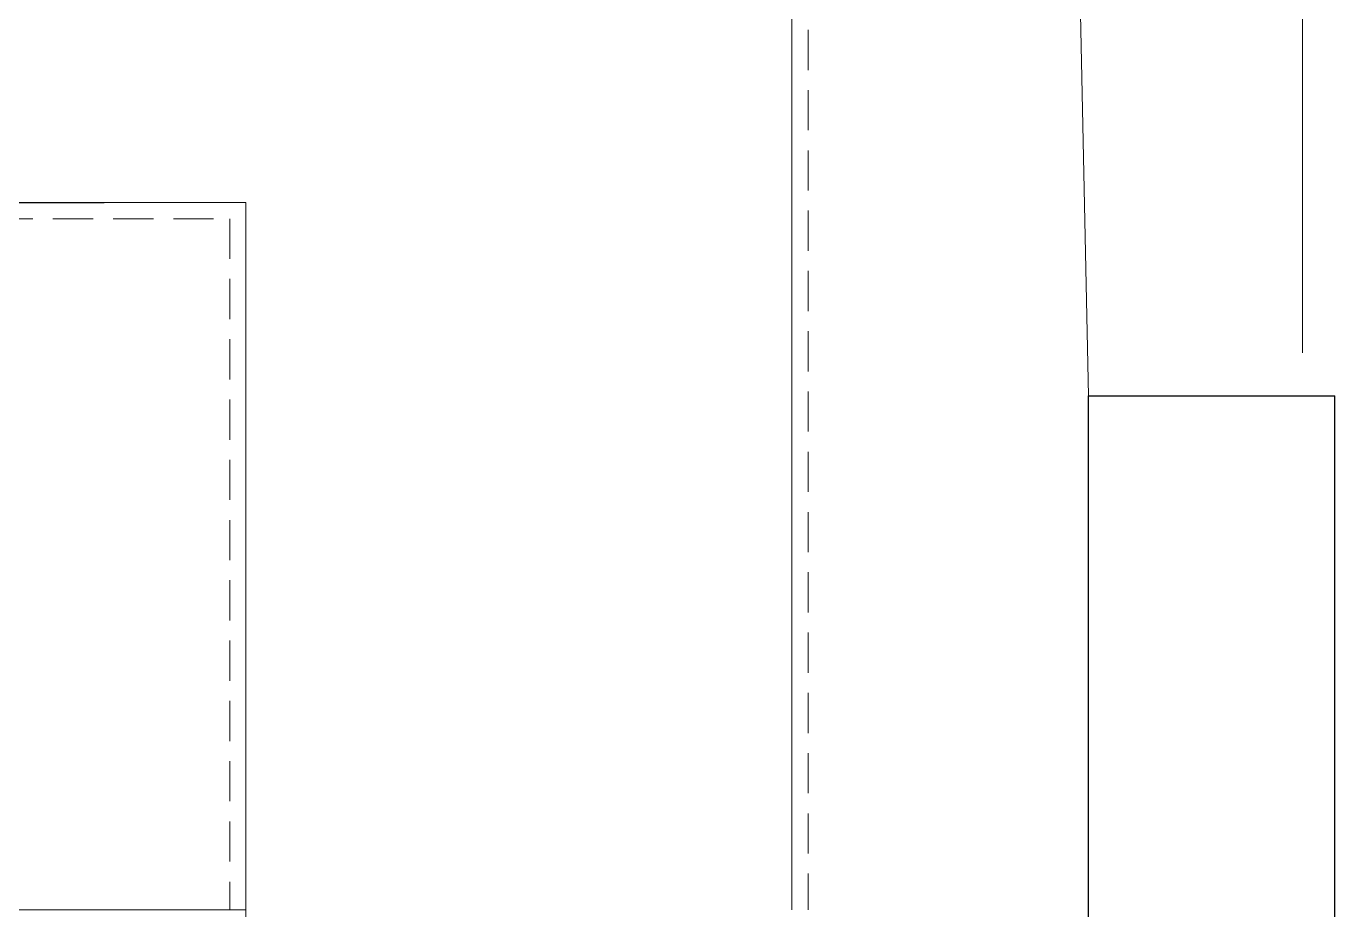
# Model space of a CAD drawing. Header units: inches. Extents: x -190799 to -189704, y -49100 to -46985.
# Drawn here: x -190022.6 to -189961.5, y -47347.6 to -47306.4 of the extents above; entities that cross this region are included whole.
import ezdxf

# ---------------------------------------------------------------- set-up
doc = ezdxf.new("R2010")
doc.units = ezdxf.units.IN
doc.header["$LTSCALE"] = 25
doc.header["$MEASUREMENT"] = 0
doc.linetypes.add('DASHED2', pattern=[0.375, 0.25, -0.125])
for name, color, linetype, lineweight in [('elevation', 6, 'Continuous', 9), ('hidden', 7, 'DASHED2', 5), ('PLASTER LINE', 1, 'Continuous', 5), ('PP-ROOM 4', 3, 'Continuous', 13), ('PP-WALL', 7, 'Continuous', 30), ('STAIRCASE', 113, 'Continuous', 9)]:
    doc.layers.add(name, color=color, linetype=linetype, lineweight=lineweight)

msp = doc.modelspace()

# ---------------------------------------------------------------- linework, layer by layer
at = {"layer": 'elevation'}
for p, q in [((-189986.8604, -47347.6175), (-189986.8604, -47253.1175)), ((-190012.3604, -47314.6175), (-190336.3604, -47314.6175)), ((-190012.3604, -47347.6175), (-190012.3604, -47314.6175))]:
    msp.add_line(p, q, dxfattribs=at)
at = {"layer": 'hidden', "ltscale": 0.3}
for p, q in [((-189986.1104, -47253.1175), (-189986.1104, -47347.6175)), ((-190336.3604, -47315.3675), (-190013.1104, -47315.3675)), ((-190013.1104, -47315.3675), (-190013.1104, -47347.6175))]:
    msp.add_line(p, q, dxfattribs=at)
at = {"layer": 'PLASTER LINE', "ltscale": 30}
for q in [(-190093.3604, -47347.6175), (-190012.3604, -47371.6175)]:
    msp.add_line((-190012.3604, -47347.6175), q, dxfattribs=at)
at = {"layer": 'PP-ROOM 4', "color": 3, "ltscale": 30}
msp.add_lwpolyline([(-190259.8604, -47424.1175), (-190093.3604, -47424.1175), (-190093.3604, -47347.6175), (-190012.3604, -47347.6175), (-190012.3604, -47314.6175), (-190336.3604, -47315.3675), (-190336.3604, -47371.6175), (-190259.8604, -47371.6175), (-190259.8604, -47424.1175)], dxfattribs=at)
at = {"layer": 'PP-WALL', "color": 5, "ltscale": 10}
for p, q in [((-189973.0167, -47389.377), (-189973.0167, -47323.627)), ((-189973.0167, -47323.627), (-189961.5167, -47323.627)), ((-189961.5167, -47389.877), (-189961.5167, -47323.627))]:
    msp.add_line(p, q, dxfattribs=at)
at = {"layer": 'PP-WALL', "ltscale": 10}
for p, q in [((-189973.0167, -47389.377), (-189973.0167, -47323.627)), ((-189973.0167, -47323.627), (-189961.5167, -47323.627)), ((-189961.5167, -47389.877), (-189961.5167, -47323.627))]:
    msp.add_line(p, q, dxfattribs=at)
at = {"layer": 'STAIRCASE', "ltscale": 10}
for p, q in [((-189973.0167, -47323.627), (-189974.7667, -47238.418)), ((-189963.0188, -47321.627), (-189963.0188, -47238.418))]:
    msp.add_line(p, q, dxfattribs=at)

doc.saveas('drawing.dxf')
